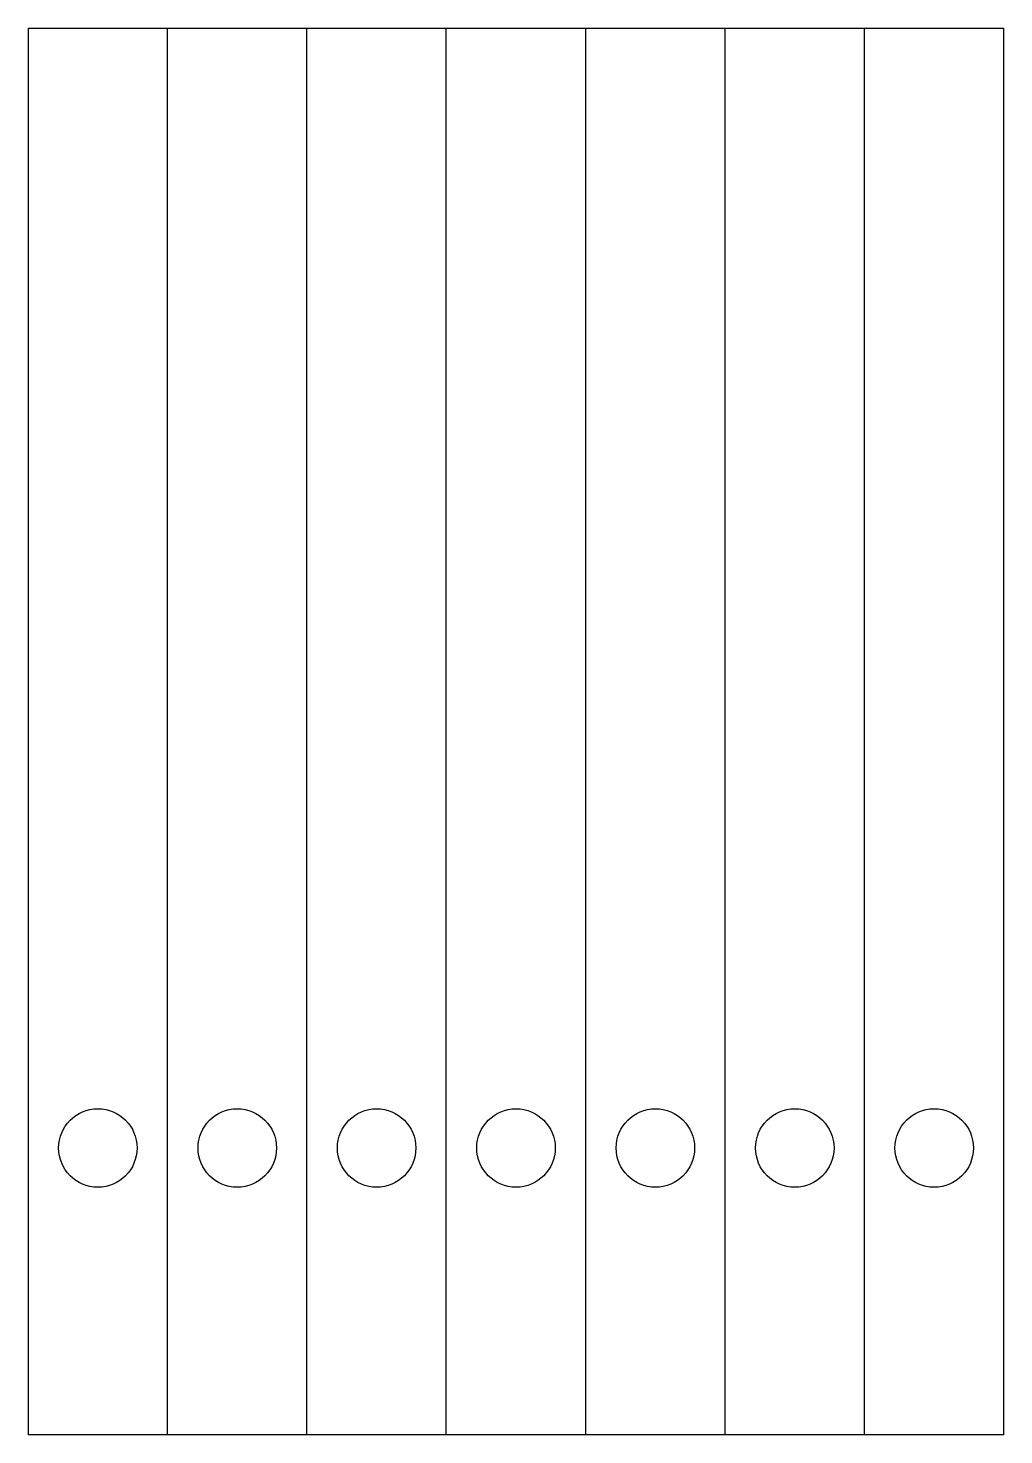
# Model space of a CAD drawing. Extents: x 0 to 282, y 0 to 407.
import ezdxf

# ---------------------------------------------------------------- set-up
doc = ezdxf.new("R2010")
doc.units = 0
for name, color, linetype in [('BORDER', 7, 'CONTINUOUS'), ('DEFAULT', 7, 'CONTINUOUS'), ('PIR', 3, 'CONTINUOUS')]:
    doc.layers.add(name, color=color, linetype=linetype)

msp = doc.modelspace()

# ---------------------------------------------------------------- linework, layer by layer
at = {"layer": 'BORDER'}
for p, q in [((0, 406.96), (0, 0)), ((40.33, 0), (40.33, 406.96)), ((80.66, 0), (80.66, 406.96)), ((120.99, 0), (120.99, 406.96)), ((161.32, 0), (161.32, 406.96)), ((201.65, 0), (201.65, 406.96)), ((241.98, 0), (241.98, 406.96)), ((282.31, 0), (282.31, 406.96))]:
    msp.add_line(p, q, dxfattribs=at)
at = {"layer": 'DEFAULT'}
for p, q in [((0, 406.96), (282.31, 406.96)), ((282.31, 0), (0, 0))]:
    msp.add_line(p, q, dxfattribs=at)
at = {"layer": 'PIR'}
for centre in [(20.17, 82.99), (60.5, 82.99), (100.83, 82.99), (141.16, 82.99), (181.49, 82.99), (221.82, 82.99), (262.15, 82.99)]:
    msp.add_circle(centre, 11.35, dxfattribs=at)

doc.saveas('drawing.dxf')
